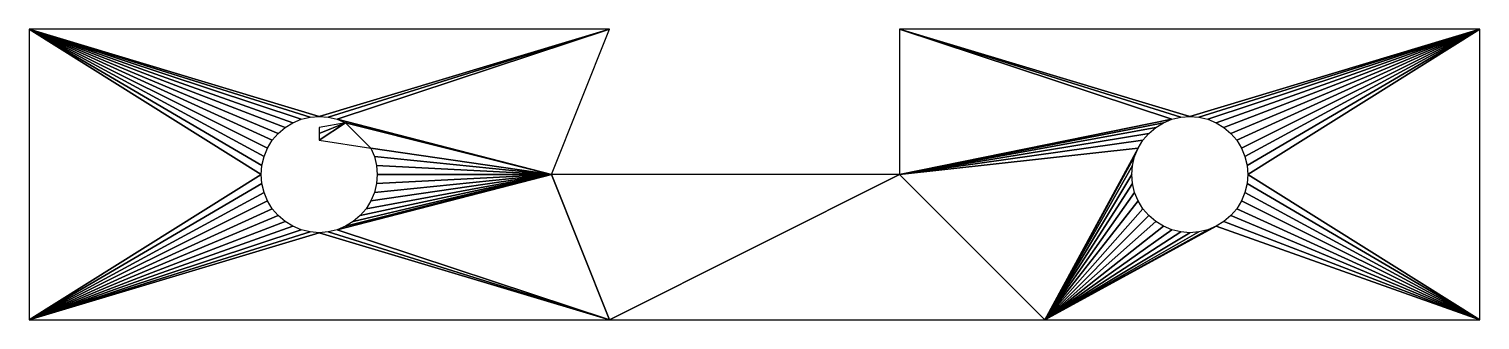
# Model space of a CAD drawing. Extents: x 100 to 350, y 100 to 150.
import ezdxf

# ---------------------------------------------------------------- set-up
doc = ezdxf.new("R2010")
doc.units = 0

msp = doc.modelspace()

# ---------------------------------------------------------------- linework, layer by layer
at = {"color": 7}
for p, q in [((200, 150), (100, 150)), ((100, 150), (100, 100)), ((190, 125), (200, 150)), ((350, 150), (250, 150)), ((250, 150), (250, 125)), ((350, 100), (350, 150)), ((148.436, 134.877), (150, 135)), ((150, 135), (151.564, 134.877)), ((298.436, 134.877), (300, 135)), ((300, 135), (301.564, 134.877)), ((142.929, 132.071), (144.122, 133.09)), ((144.122, 133.09), (145.46, 133.91)), ((145.46, 133.91), (146.91, 134.511)), ((146.91, 134.511), (148.436, 134.877)), ((154.54, 133.91), (150, 133.09)), ((150, 133.09), (150, 132.071)), ((151.564, 134.877), (153.09, 134.511)), ((153.09, 134.511), (154.54, 133.91)), ((292.929, 132.071), (294.122, 133.09)), ((294.122, 133.09), (295.46, 133.91)), ((295.46, 133.91), (296.91, 134.511)), ((296.91, 134.511), (298.436, 134.877)), ((301.564, 134.877), (303.09, 134.511)), ((303.09, 134.511), (304.54, 133.91)), ((304.54, 133.91), (305.878, 133.09)), ((305.878, 133.09), (307.071, 132.071)), ((141.09, 129.54), (141.91, 130.878)), ((141.91, 130.878), (142.929, 132.071)), ((150, 132.071), (150, 130.878)), ((150, 130.878), (158.91, 129.54)), ((291.09, 129.54), (291.91, 130.878)), ((291.91, 130.878), (292.929, 132.071)), ((307.071, 132.071), (308.09, 130.878)), ((308.09, 130.878), (308.91, 129.54)), ((140.123, 126.564), (140.489, 128.09)), ((140.489, 128.09), (141.09, 129.54)), ((158.91, 129.54), (159.511, 128.09)), ((159.511, 128.09), (159.877, 126.564)), ((290.123, 126.564), (290.489, 128.09)), ((290.489, 128.09), (291.09, 129.54)), ((308.91, 129.54), (309.511, 128.09)), ((309.511, 128.09), (309.877, 126.564)), ((140, 125), (140.123, 126.564)), ((140.123, 123.436), (140, 125)), ((159.877, 126.564), (160, 125)), ((160, 125), (159.877, 123.436)), ((250, 125), (190, 125)), ((190, 125), (200, 100)), ((200, 100), (190, 125)), ((275, 100), (250, 125)), ((250, 125), (275, 100)), ((290, 125), (290.123, 126.564)), ((290.123, 123.436), (290, 125)), ((309.877, 126.564), (310, 125)), ((310, 125), (309.877, 123.436)), ((140.489, 121.91), (140.123, 123.436)), ((159.877, 123.436), (159.511, 121.91)), ((290.489, 121.91), (290.123, 123.436)), ((309.877, 123.436), (309.511, 121.91)), ((141.09, 120.46), (140.489, 121.91)), ((141.91, 119.122), (141.09, 120.46)), ((158.91, 120.46), (158.09, 119.122)), ((159.511, 121.91), (158.91, 120.46)), ((291.09, 120.46), (290.489, 121.91)), ((291.91, 119.122), (291.09, 120.46)), ((308.91, 120.46), (308.09, 119.122)), ((309.511, 121.91), (308.91, 120.46)), ((142.929, 117.929), (141.91, 119.122)), ((144.122, 116.91), (142.929, 117.929)), ((157.071, 117.929), (155.878, 116.91)), ((158.09, 119.122), (157.071, 117.929)), ((292.929, 117.929), (291.91, 119.122)), ((294.122, 116.91), (292.929, 117.929)), ((307.071, 117.929), (305.878, 116.91)), ((308.09, 119.122), (307.071, 117.929)), ((145.46, 116.09), (144.122, 116.91)), ((146.91, 115.489), (145.46, 116.09)), ((148.436, 115.123), (146.91, 115.489)), ((150, 115), (148.436, 115.123)), ((151.564, 115.123), (150, 115)), ((153.09, 115.489), (151.564, 115.123)), ((154.54, 116.09), (153.09, 115.489)), ((155.878, 116.91), (154.54, 116.09)), ((295.46, 116.09), (294.122, 116.91)), ((296.91, 115.489), (295.46, 116.09)), ((298.436, 115.123), (296.91, 115.489)), ((300, 115), (298.436, 115.123)), ((301.564, 115.123), (300, 115)), ((303.09, 115.489), (301.564, 115.123)), ((304.54, 116.09), (303.09, 115.489)), ((305.878, 116.91), (304.54, 116.09)), ((100, 100), (200, 100)), ((200, 100), (275, 100)), ((275, 100), (350, 100))]:
    msp.add_line(p, q, dxfattribs=at)
at = {"color": 1}
for p, q in [((100, 150), (150, 135)), ((140, 125), (100, 150)), ((145.46, 133.91), (100, 150)), ((100, 150), (144.122, 133.09)), ((150, 135), (100, 150)), ((100, 150), (148.436, 134.877)), ((148.436, 134.877), (100, 150)), ((100, 150), (146.91, 134.511)), ((146.91, 134.511), (100, 150)), ((100, 150), (145.46, 133.91)), ((144.122, 133.09), (100, 150)), ((100, 150), (142.929, 132.071)), ((142.929, 132.071), (100, 150)), ((100, 150), (141.91, 130.878)), ((141.91, 130.878), (100, 150)), ((100, 150), (141.09, 129.54)), ((141.09, 129.54), (100, 150)), ((100, 150), (140.489, 128.09)), ((140.489, 128.09), (100, 150)), ((100, 150), (140.123, 126.564)), ((140.123, 126.564), (100, 150)), ((100, 150), (140, 125)), ((150, 135), (200, 150)), ((200, 150), (150, 135)), ((200, 150), (151.564, 134.877)), ((151.564, 134.877), (200, 150)), ((200, 150), (153.09, 134.511)), ((153.09, 134.511), (200, 150)), ((250, 150), (300, 135)), ((296.91, 134.511), (250, 150)), ((300, 135), (250, 150)), ((250, 150), (298.436, 134.877)), ((298.436, 134.877), (250, 150)), ((250, 150), (296.91, 134.511)), ((300, 135), (350, 150)), ((350, 150), (300, 135)), ((350, 150), (301.564, 134.877)), ((301.564, 134.877), (350, 150)), ((350, 150), (303.09, 134.511)), ((303.09, 134.511), (350, 150)), ((350, 150), (304.54, 133.91)), ((304.54, 133.91), (350, 150)), ((350, 150), (305.878, 133.09)), ((305.878, 133.09), (350, 150)), ((350, 150), (307.071, 132.071)), ((307.071, 132.071), (350, 150)), ((350, 150), (308.09, 130.878)), ((308.09, 130.878), (350, 150)), ((350, 150), (308.91, 129.54)), ((308.91, 129.54), (350, 150)), ((350, 150), (309.511, 128.09)), ((309.511, 128.09), (350, 150)), ((350, 150), (309.877, 126.564)), ((309.877, 126.564), (350, 150)), ((350, 150), (310, 125)), ((310, 125), (350, 150)), ((154.54, 133.91), (150, 130.878)), ((154.54, 133.91), (150, 132.071)), ((150, 130.878), (154.54, 133.91)), ((150, 132.071), (154.54, 133.91)), ((153.09, 134.511), (190, 125)), ((190, 125), (153.09, 134.511)), ((154.54, 133.91), (158.91, 129.54)), ((190, 125), (154.54, 133.91)), ((158.91, 129.54), (154.54, 133.91)), ((154.54, 133.91), (190, 125)), ((250, 125), (296.91, 134.511)), ((296.91, 134.511), (250, 125)), ((250, 125), (295.46, 133.91)), ((295.46, 133.91), (250, 125)), ((250, 125), (294.122, 133.09)), ((294.122, 133.09), (250, 125)), ((250, 125), (292.929, 132.071)), ((292.929, 132.071), (250, 125)), ((250, 125), (291.91, 130.878)), ((291.91, 130.878), (250, 125)), ((190, 125), (158.91, 129.54)), ((158.91, 129.54), (190, 125)), ((190, 125), (159.511, 128.09)), ((159.511, 128.09), (190, 125)), ((291.09, 129.54), (250, 125)), ((250, 125), (291.09, 129.54)), ((275, 100), (291.09, 129.54)), ((291.09, 129.54), (275, 100)), ((275, 100), (290.489, 128.09)), ((290.489, 128.09), (275, 100)), ((100, 100), (140, 125)), ((140, 125), (100, 100)), ((190, 125), (153.09, 115.489)), ((153.09, 115.489), (190, 125)), ((190, 125), (154.54, 116.09)), ((154.54, 116.09), (190, 125)), ((190, 125), (155.878, 116.91)), ((155.878, 116.91), (190, 125)), ((190, 125), (157.071, 117.929)), ((157.071, 117.929), (190, 125)), ((190, 125), (158.09, 119.122)), ((158.09, 119.122), (190, 125)), ((190, 125), (158.91, 120.46)), ((158.91, 120.46), (190, 125)), ((190, 125), (159.511, 121.91)), ((159.511, 121.91), (190, 125)), ((190, 125), (159.877, 126.564)), ((159.877, 126.564), (190, 125)), ((159.877, 123.436), (190, 125)), ((190, 125), (159.877, 123.436)), ((160, 125), (190, 125)), ((190, 125), (160, 125)), ((200, 100), (250, 125)), ((250, 125), (200, 100)), ((275, 100), (290.123, 126.564)), ((290.123, 126.564), (275, 100)), ((275, 100), (290, 125)), ((290, 125), (275, 100)), ((310, 125), (350, 100)), ((350, 100), (310, 125)), ((100, 100), (140.123, 123.436)), ((140.123, 123.436), (100, 100)), ((275, 100), (290.123, 123.436)), ((290.123, 123.436), (275, 100)), ((309.877, 123.436), (350, 100)), ((350, 100), (309.877, 123.436)), ((100, 100), (140.489, 121.91)), ((140.489, 121.91), (100, 100)), ((100, 100), (141.09, 120.46)), ((141.09, 120.46), (100, 100)), ((275, 100), (290.489, 121.91)), ((290.489, 121.91), (275, 100)), ((275, 100), (291.09, 120.46)), ((291.09, 120.46), (275, 100)), ((350, 100), (308.91, 120.46)), ((308.91, 120.46), (350, 100)), ((350, 100), (309.511, 121.91)), ((309.511, 121.91), (350, 100)), ((100, 100), (141.91, 119.122)), ((141.91, 119.122), (100, 100)), ((100, 100), (142.929, 117.929)), ((142.929, 117.929), (100, 100)), ((275, 100), (291.91, 119.122)), ((291.91, 119.122), (275, 100)), ((275, 100), (292.929, 117.929)), ((292.929, 117.929), (275, 100)), ((350, 100), (307.071, 117.929)), ((307.071, 117.929), (350, 100)), ((350, 100), (308.09, 119.122)), ((308.09, 119.122), (350, 100)), ((100, 100), (144.122, 116.91)), ((144.122, 116.91), (100, 100)), ((100, 100), (145.46, 116.09)), ((145.46, 116.09), (100, 100)), ((100, 100), (146.91, 115.489)), ((146.91, 115.489), (100, 100)), ((100, 100), (148.436, 115.123)), ((148.436, 115.123), (100, 100)), ((150, 115), (100, 100)), ((100, 100), (150, 115)), ((200, 100), (150, 115)), ((150, 115), (200, 100)), ((200, 100), (151.564, 115.123)), ((151.564, 115.123), (200, 100)), ((153.09, 115.489), (200, 100)), ((200, 100), (153.09, 115.489)), ((275, 100), (294.122, 116.91)), ((294.122, 116.91), (275, 100)), ((304.54, 116.09), (275, 100)), ((295.46, 116.09), (275, 100)), ((275, 100), (295.46, 116.09)), ((275, 100), (304.54, 116.09)), ((275, 100), (296.91, 115.489)), ((296.91, 115.489), (275, 100)), ((275, 100), (303.09, 115.489)), ((303.09, 115.489), (275, 100)), ((275, 100), (298.436, 115.123)), ((298.436, 115.123), (275, 100)), ((275, 100), (301.564, 115.123)), ((301.564, 115.123), (275, 100)), ((275, 100), (300, 115)), ((300, 115), (275, 100)), ((350, 100), (304.54, 116.09)), ((304.54, 116.09), (350, 100)), ((350, 100), (305.878, 116.91)), ((305.878, 116.91), (350, 100))]:
    msp.add_line(p, q, dxfattribs=at)

doc.saveas('drawing.dxf')
